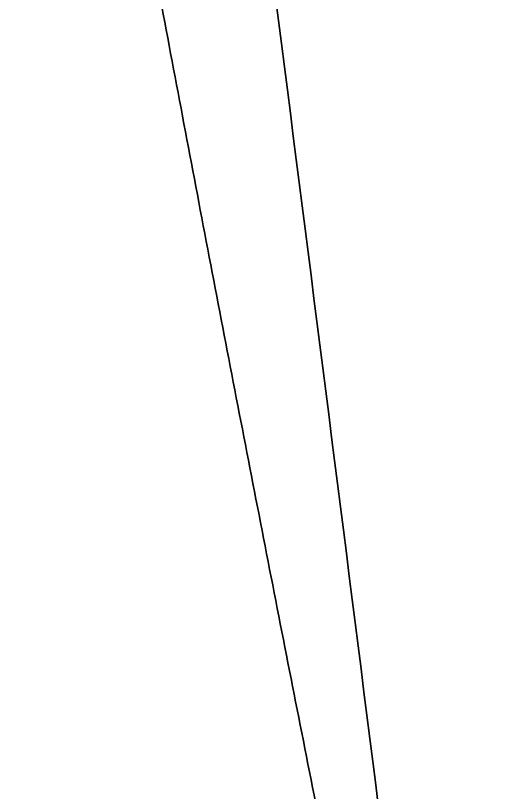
# Model space of a CAD drawing. Header units: millimetres. Extents: x 0 to 1845, y -1231 to 1016.
# Drawn here: x 79.98 to 100.51, y 814.97 to 848.63 of the extents above; entities that cross this region are included whole.
import ezdxf

# ---------------------------------------------------------------- set-up
doc = ezdxf.new("R2010")
doc.units = ezdxf.units.MM
doc.layers.add('Blocks', color=7, linetype='Continuous')
doc.layers.add('Blocks$Inner', color=7, linetype='Continuous', lineweight=25, true_color=0x007f00)
doc.layers.add('Blocks$Outline', color=7, linetype='Continuous', lineweight=35, true_color=0xff3f3f)

# ---------------------------------------------------------------- blocks, each defined once
blk = doc.blocks.new('Falcon Lounge Chair Front')
at = {"layer": 'Blocks$Inner'}
for points, weights in [([(39.775, 955.623), (68.905, 767.703), (117.937, 588.251)], [0.906429337483, 0.924049656618, 0.94754175044]), ([(99.966, 780.276), (81.776, 867.136), (68.059, 955.623)], [0.924129940782, 0.914641866752, 0.906429337483])]:
    blk.add_rational_spline(points, weights, degree=2, dxfattribs=at)
blk.add_open_spline([(111.94, 679.645), (109.497, 701.101), (106.982, 722.551), (101.817, 765.43), (99.166, 786.859), (95.121, 818.985), (93.762, 829.691), (91.033, 851.102), (89.664, 861.809), (86.936, 883.202), (85.579, 893.889), (82.903, 915.264), (81.585, 925.953), (80.315, 936.64)], degree=3, knots=[-133.945188, -133.945188, -133.945188, -133.945188, -65.550774, -65.550774, 2.843586, 2.843586, 37.040698, 37.040698, 71.260007, 71.260007, 105.434915, 105.434915, 139.632043, 139.632043, 139.632043, 139.632043], dxfattribs=at)
at = {"layer": 'Blocks$Outline'}
blk.add_rational_spline([(52.977, 1001.47), (50.338, 999.569), (47.7, 997.667), (28.385, 983.749), (32.868, 953.755), (63.749, 747.135), (119.66, 551.311)], [0.998681745094, 0.998681745094, 0.998681745094, 0.792652414876, 0.998681745094, 0.963729987554, 0.937195781218], degree=2, knots=[-795.571784, -795.571784, -795.571784, -795.544303, -795.544303, -743.229829, -743.229829, -312.89021, -312.89021, -312.89021], dxfattribs=at)
blk.add_open_spline([(77.692, 958.657), (78.01, 955.994), (78.887, 948.652), (79.76, 941.315), (80.315, 936.64), (81.585, 925.953), (82.903, 915.264), (85.579, 893.889), (86.936, 883.202), (89.664, 861.809), (91.033, 851.102), (93.762, 829.691), (95.121, 818.985), (97.644, 798.945), (98.81, 789.612), (99.966, 780.276)], degree=3, knots=[-274.36532, -274.36532, -274.36532, -274.36532, -274.080906, -273.580906, -273.580906, -273.580906, -239.383778, -239.383778, -205.20887, -205.20887, -170.989561, -170.989561, -136.79245, -136.79245, -106.994093, -106.994093, -106.994093, -106.994093], dxfattribs=at)
blk.add_rational_spline([(99.966, 780.276), (81.776, 867.136), (68.059, 955.623)], [1.01952783584, 1.00906030832, 1], degree=2, dxfattribs=at)

msp = doc.modelspace()

# ---------------------------------------------------------------- block references
at = {"layer": 'Blocks'}
msp.add_blockref('Falcon Lounge Chair Front', (0, 0), dxfattribs=at)

doc.saveas('drawing.dxf')
